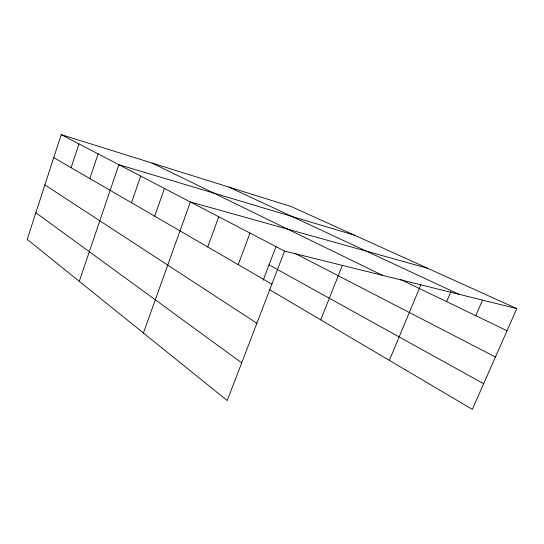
<?xml version="1.0" encoding="UTF-8"?>
<svg xmlns="http://www.w3.org/2000/svg" width="544" height="544" viewBox="0 0 544 544"><rect width="100%" height="100%" fill="white"/><g stroke="black" fill="none" stroke-linecap="round" stroke-linejoin="round"><path stroke-width="0.82" d="M516.8 308.611L291.251 206.591L61.207 134.633L27.2 239.367L227.242 400.561L284.553 251.083L516.8 308.611L472.335 409.367L269.321 289.517M71.114 167.702L78.955 143.888M89.855 178.575L98.117 153.87M79.254 281.316L118.857 164.689L354.409 235.158M131.492 202.735L140.699 176.079M154.7 216.199L164.444 188.462M143.412 333.01L190.359 201.974L427.747 268.328M207.713 246.956L218.756 216.777M238.19 264.642L250.002 233.07M263.187 280.248L276.094 246.378M320.722 319.865L342.339 265.506M389.348 360.373L420.947 284.621M446.624 301.641L450.874 291.638M475.796 315.69L482.419 300.383M228.895 187.088L458.823 294.25M400.506 279.439L507.042 330.732M152.034 163.044L382.493 275.346M294.76 253.266L495.448 357M61.207 134.633L284.553 251.083M269.049 264.86L483.65 383.731M53.74 157.624L271.864 284.179M44.873 184.926L256.877 323.272M35.85 212.718L241.706 362.841"/></g></svg>
